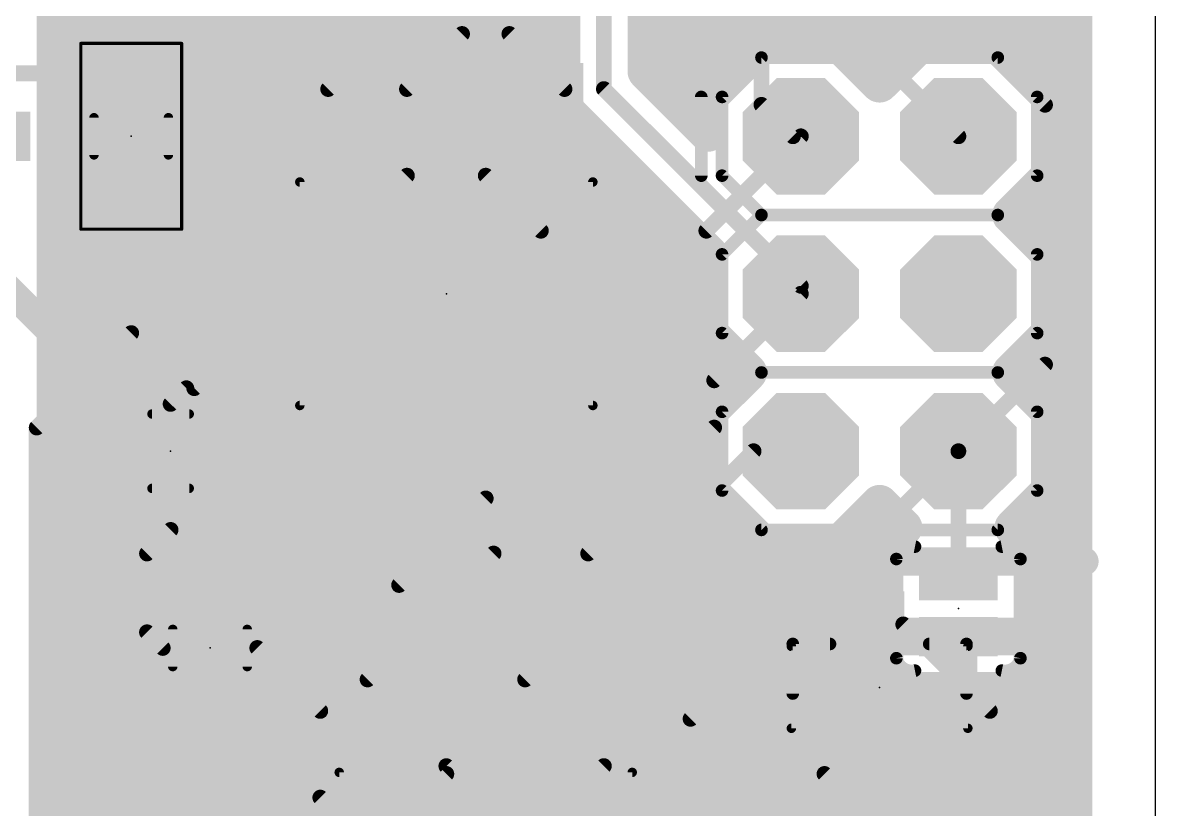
# Model space of a CAD drawing. Extents: x -0.2 to 38.1, y -0.7 to 65.1.
# Drawn here: x 18.57 to 36.83, y 38.04 to 50.73 of the extents above; entities that cross this region are included whole.
import ezdxf

# ---------------------------------------------------------------- set-up
doc = ezdxf.new("R2010")
doc.units = 0
for name, color, linetype in [('1', 22, 'CONTINUOUS'), ('16', 175, 'CONTINUOUS'), ('17', 82, 'CONTINUOUS'), ('18', 82, 'CONTINUOUS'), ('20', 7, 'CONTINUOUS'), ('21', 253, 'CONTINUOUS'), ('22', 253, 'CONTINUOUS'), ('23', 7, 'CONTINUOUS'), ('24', 7, 'CONTINUOUS'), ('39', 22, 'CONTINUOUS'), ('51', 253, 'CONTINUOUS')]:
    doc.layers.add(name, color=color, linetype=linetype)

# ---------------------------------------------------------------- blocks, each defined once
blk = doc.blocks.new('RECT')
blk.add_solid([(-0.5, -0.5), (0.5, -0.5), (-0.5, 0.5), (0.5, 0.5)])
blk = doc.blocks.new('OCTAGONP')
at = {"const_width": 0.5}
blk.add_lwpolyline([(-0.25, -0.1036), (-0.25, 0.1036), (-0.1036, 0.25), (0.1036, 0.25), (0.25, 0.1036), (0.25, -0.1036), (0.1036, -0.25), (-0.1036, -0.25), (-0.25, -0.1036), (-0.25, 0.1036)], dxfattribs=at)
blk = doc.blocks.new('ROUNDV')
at = {"const_width": 0.5}
blk.add_lwpolyline([(0, -0.25, 1), (0, 0.25, 1), (0, -0.25)], format="xyb", dxfattribs=at)

msp = doc.modelspace()

# ---------------------------------------------------------------- linework, layer by layer
at = {"layer": '1'}
for points, const_width in [([(30.48, 49.403), (30.48, 52.197)], 0.254), ([(35.052, 49.403), (32.893, 51.562)], 0.254), ([(23.495, 49.657), (25.273, 51.435)], 0.254), ([(33.655, 48.895), (31.496, 51.054)], 0.254), ([(25.654, 50.546), (24.765, 49.657)], 0.254), ([(26.416, 50.546), (25.654, 50.546)], 0.254), ([(27.305, 49.657), (26.416, 50.546)], 0.254), ([(20.32, 49.911), (16.256, 49.911)], 0.254), ([(20.32, 49.911), (20.32, 49.795)], 0.254), ([(23.495, 48.9712), (23.495, 49.657)], 0.254), ([(24.765, 49.657), (24.765, 48.9712)], 0.254), ([(27.305, 48.9712), (27.305, 49.657)], 0.254), ([(30.988, 48.895), (30.48, 49.403)], 0.254), ([(35.052, 45.212), (35.052, 49.403)], 0.254), ([(24.765, 48.26), (24.765, 48.9712)], 0.254), ([(26.035, 48.26), (26.035, 48.9712)], 0.254), ([(31.115, 48.895), (29.591, 47.371)], 0.254), ([(30.988, 48.895), (31.115, 48.895)], 0.254), ([(21.336, 44.831), (24.765, 48.26)], 0.254), ([(26.924, 47.371), (26.035, 48.26)], 0.254), ([(20.32, 45.72), (20.32, 47.995)], 0.254), ([(29.591, 47.371), (26.924, 47.371)], 0.254), ([(31.115, 46.355), (29.718, 44.958)], 0.254), ([(18.796, 44.196), (20.32, 45.72)], 0.254), ([(25.4, 45.72), (24.765, 44.577)], 0.4572), ([(26.543, 45.72), (25.4, 45.72)], 0.4572), ([(27.305, 44.577), (26.543, 45.72)], 0.4572), ([(33.655, 43.815), (35.052, 45.212)], 0.254), ([(20.955, 44.577), (21.209, 44.831)], 0.254), ([(21.209, 44.831), (21.336, 44.831)], 0.254), ([(29.718, 44.958), (29.718, 44.196)], 0.254), ([(24.765, 44.577), (24.765, 43.7388)], 0.4572), ([(27.305, 43.7388), (27.305, 44.577)], 0.4572), ([(20.955, 42.545), (20.955, 44.577)], 0.254), ([(18.796, 37.084), (18.796, 44.196)], 0.254), ([(29.718, 44.196), (27.686, 42.164)], 0.254), ([(19.939, 34.925), (19.939, 43.815)], 0.254), ([(19.939, 43.815), (20.055, 43.815)], 0.254), ([(23.495, 43.815), (21.855, 43.815)], 0.254), ([(23.495, 43.815), (23.495, 43.7388)], 0.254), ([(26.035, 43.7388), (26.035, 43.053)], 0.254), ([(30.353, 43.815), (26.67, 40.132)], 0.254), ([(33.655, 43.815), (29.337, 39.497)], 0.254), ([(31.115, 43.815), (30.353, 43.815)], 0.254), ([(26.035, 43.053), (24.638, 41.656)], 0.254), ([(20.574, 42.164), (20.955, 42.545)], 0.254), ([(20.574, 40.894), (20.574, 42.164)], 0.254), ([(26.162, 42.164), (24.13, 40.132)], 0.254), ([(27.686, 42.164), (26.162, 42.164)], 0.254), ([(24.638, 41.656), (21.59, 41.656)], 0.254), ([(21.59, 41.656), (21.59, 41.54)], 0.254), ([(32.385, 41.021), (32.385, 41.105)], 0.254), ([(32.766, 41.021), (32.385, 41.021)], 0.254), ([(34.163, 39.624), (32.766, 41.021)], 0.254), ([(20.828, 40.64), (20.574, 40.894)], 0.254), ([(22.352, 40.64), (20.828, 40.64)], 0.254), ([(23.368, 39.624), (22.352, 40.64)], 0.254), ([(24.13, 40.132), (24.13, 39.4462)], 0.254), ([(26.67, 40.132), (26.67, 39.4462)], 0.254), ([(29.464, 38.608), (30.861, 40.005)], 0.4572), ([(30.861, 40.005), (32.004, 40.005)], 0.4572), ([(32.004, 40.005), (32.893, 39.116)], 0.4572), ([(21.59, 35.814), (21.59, 39.74)], 0.254), ([(23.368, 38.227), (23.368, 39.624)], 0.254), ([(34.163, 36.068), (34.163, 39.624)], 0.254), ([(25.4, 38.735), (25.4, 39.4462)], 0.254), ([(25.4, 38.608), (25.4, 39.4462)], 0.254), ([(29.337, 39.497), (27.94, 39.497)], 0.254), ([(27.94, 39.497), (27.94, 39.4462)], 0.254), ([(27.94, 39.4462), (27.94, 38.735)], 0.254), ([(32.893, 39.116), (33.274, 39.116)], 0.4572), ([(33.274, 39.116), (33.335, 39.005)], 0.4572), ([(31.496, 38.989), (31.435, 39.005)], 0.254), ([(31.496, 38.608), (31.496, 38.989)], 0.254), ([(25.4, 38.608), (24.638, 37.846)], 0.254), ([(26.289, 37.846), (25.4, 38.735)], 0.254), ([(27.94, 38.735), (27.051, 37.846)], 0.254), ([(27.94, 37.084), (29.464, 38.608)], 0.4572), ([(33.274, 36.83), (31.496, 38.608)], 0.254), ([(23.749, 37.846), (23.368, 38.227)], 0.254)]:
    msp.add_lwpolyline(points, dxfattribs=dict(at, const_width=const_width))
for points, const_width in [([(25.654, 50.6095, 1), (25.654, 50.4825)], 0.127), ([(25.6989, 50.5011, 1), (25.6091, 50.5909)], 0.127), ([(26.4609, 50.5909, 1), (26.3711, 50.5011)], 0.127), ([(26.416, 50.4825, 1), (26.416, 50.6095)], 0.127), ([(20.3835, 49.911, 1), (20.2565, 49.911)], 0.127), ([(20.32, 49.8475, 1), (20.32, 49.9745)], 0.127), ([(20.2565, 49.795, 1), (20.3835, 49.795)], 0.127), ([(23.5585, 49.657, 1), (23.4315, 49.657)], 0.127), ([(23.4501, 49.7019, 1), (23.5399, 49.6121)], 0.127), ([(24.8285, 49.657, 1), (24.7015, 49.657)], 0.127), ([(24.7201, 49.7019, 1), (24.8099, 49.6121)], 0.127), ([(27.3685, 49.657, 1), (27.2415, 49.657)], 0.127), ([(27.2601, 49.6121, 1), (27.3499, 49.7019)], 0.127), ([(30.5249, 49.4479, 1), (30.4351, 49.3581)], 0.127), ([(35.1155, 49.403, 1), (34.9885, 49.403)], 0.127), ([(35.0071, 49.3581, 1), (35.0969, 49.4479)], 0.127), ([(30.4165, 49.403, 1), (30.5435, 49.403)], 0.127), ([(23.4315, 48.9712, 1), (23.5585, 48.9712)], 0.127), ([(24.8285, 48.9712, 1), (24.7015, 48.9712)], 0.127), ([(24.7015, 48.9712, 1), (24.8285, 48.9712)], 0.127), ([(26.0985, 48.9712, 1), (25.9715, 48.9712)], 0.127), ([(27.2415, 48.9712, 1), (27.3685, 48.9712)], 0.127), ([(30.988, 48.9585, 1), (30.988, 48.8315)], 0.127), ([(30.9431, 48.8501, 1), (31.0329, 48.9399)], 0.127), ([(31.1599, 48.8501, 1), (31.0701, 48.9399)], 0.127), ([(31.115, 48.8315, 1), (31.115, 48.9585)], 0.127), ([(33.6101, 48.8501, 1), (33.6999, 48.9399)], 0.127), ([(24.7015, 48.26, 1), (24.8285, 48.26)], 0.127), ([(24.8099, 48.2151, 1), (24.7201, 48.3049)], 0.127), ([(26.0799, 48.3049, 1), (25.9901, 48.2151)], 0.127), ([(25.9715, 48.26, 1), (26.0985, 48.26)], 0.127), ([(20.3835, 47.995, 1), (20.2565, 47.995)], 0.127), ([(26.924, 47.4345, 1), (26.924, 47.3075)], 0.127), ([(26.8791, 47.3261, 1), (26.9689, 47.4159)], 0.127), ([(29.5461, 47.4159, 1), (29.6359, 47.3261)], 0.127), ([(29.591, 47.3075, 1), (29.591, 47.4345)], 0.127), ([(31.1599, 46.3101, 1), (31.0701, 46.3999)], 0.127), ([(20.3649, 45.6751, 1), (20.2751, 45.7649)], 0.127), ([(25.4, 45.8343, 1), (25.4, 45.6057)], 0.2286), ([(25.4999, 45.6645, 1), (25.3001, 45.7755)], 0.2286), ([(26.6381, 45.7834, 1), (26.4479, 45.6566)], 0.2286), ([(26.543, 45.6057, 1), (26.543, 45.8343)], 0.2286), ([(20.2565, 45.72, 1), (20.3835, 45.72)], 0.127), ([(35.0969, 45.1671, 1), (35.0071, 45.2569)], 0.127), ([(34.9885, 45.212, 1), (35.1155, 45.212)], 0.127), ([(21.209, 44.8945, 1), (21.209, 44.7675)], 0.127), ([(21.2539, 44.7861, 1), (21.1641, 44.8759)], 0.127), ([(21.2911, 44.8759, 1), (21.3809, 44.7861)], 0.127), ([(21.336, 44.7675, 1), (21.336, 44.8945)], 0.127), ([(29.7815, 44.958, 1), (29.6545, 44.958)], 0.127), ([(29.6731, 45.0029, 1), (29.7629, 44.9131)], 0.127), ([(24.8793, 44.577, 1), (24.6507, 44.577)], 0.2286), ([(24.6651, 44.6325, 1), (24.8649, 44.5215)], 0.2286), ([(27.4193, 44.577, 1), (27.1907, 44.577)], 0.2286), ([(27.2099, 44.5136, 1), (27.4001, 44.6404)], 0.2286), ([(21.0185, 44.577, 1), (20.8915, 44.577)], 0.127), ([(20.9101, 44.6219, 1), (20.9999, 44.5321)], 0.127), ([(18.8595, 44.196, 1), (18.7325, 44.196)], 0.127), ([(18.7511, 44.2409, 1), (18.8409, 44.1511)], 0.127), ([(29.6545, 44.196, 1), (29.7815, 44.196)], 0.127), ([(29.7629, 44.1511, 1), (29.6731, 44.2409)], 0.127), ([(20.0025, 43.815, 1), (19.8755, 43.815)], 0.127), ([(19.939, 43.8785, 1), (19.939, 43.7515)], 0.127), ([(20.055, 43.7515, 1), (20.055, 43.8785)], 0.127), ([(21.855, 43.8785, 1), (21.855, 43.7515)], 0.127), ([(23.5585, 43.815, 1), (23.4315, 43.815)], 0.127), ([(23.495, 43.7515, 1), (23.495, 43.8785)], 0.127), ([(24.6507, 43.7388, 1), (24.8793, 43.7388)], 0.2286), ([(26.0985, 43.7388, 1), (25.9715, 43.7388)], 0.127), ([(27.1907, 43.7388, 1), (27.4193, 43.7388)], 0.2286), ([(30.353, 43.8785, 1), (30.353, 43.7515)], 0.127), ([(30.3979, 43.7701, 1), (30.3081, 43.8599)], 0.127), ([(31.115, 43.7515, 1), (31.115, 43.8785)], 0.127), ([(33.6101, 43.8599, 1), (33.6999, 43.7701)], 0.127), ([(33.6999, 43.7701, 1), (33.6101, 43.8599)], 0.127), ([(23.4315, 43.7388, 1), (23.5585, 43.7388)], 0.127), ([(25.9715, 43.053, 1), (26.0985, 43.053)], 0.127), ([(26.0799, 43.0081, 1), (25.9901, 43.0979)], 0.127), ([(20.8915, 42.545, 1), (21.0185, 42.545)], 0.127), ([(20.9999, 42.5001, 1), (20.9101, 42.5899)], 0.127), ([(20.6375, 42.164, 1), (20.5105, 42.164)], 0.127), ([(20.5291, 42.2089, 1), (20.6189, 42.1191)], 0.127), ([(26.162, 42.2275, 1), (26.162, 42.1005)], 0.127), ([(26.2069, 42.1191, 1), (26.1171, 42.2089)], 0.127), ([(27.6411, 42.2089, 1), (27.7309, 42.1191)], 0.127), ([(27.686, 42.1005, 1), (27.686, 42.2275)], 0.127), ([(21.59, 41.7195, 1), (21.59, 41.5925)], 0.127), ([(21.6535, 41.656, 1), (21.5265, 41.656)], 0.127), ([(24.5931, 41.7009, 1), (24.6829, 41.6111)], 0.127), ([(24.638, 41.5925, 1), (24.638, 41.7195)], 0.127), ([(21.5265, 41.54, 1), (21.6535, 41.54)], 0.127), ([(32.4485, 41.105, 1), (32.3215, 41.105)], 0.127), ([(32.385, 41.0845, 1), (32.385, 40.9575)], 0.127), ([(32.8109, 41.0659, 1), (32.7211, 40.9761)], 0.127), ([(32.766, 40.9575, 1), (32.766, 41.0845)], 0.127), ([(20.6189, 40.9389, 1), (20.5291, 40.8491)], 0.127), ([(20.5105, 40.894, 1), (20.6375, 40.894)], 0.127), ([(32.3215, 41.021, 1), (32.4485, 41.021)], 0.127), ([(20.828, 40.7035, 1), (20.828, 40.5765)], 0.127), ([(20.7831, 40.5951, 1), (20.8729, 40.6849)], 0.127), ([(22.3969, 40.6849, 1), (22.3071, 40.5951)], 0.127), ([(22.352, 40.5765, 1), (22.352, 40.7035)], 0.127), ([(24.1935, 40.132, 1), (24.0665, 40.132)], 0.127), ([(24.0851, 40.1769, 1), (24.1749, 40.0871)], 0.127), ([(26.7335, 40.132, 1), (26.6065, 40.132)], 0.127), ([(26.6251, 40.1769, 1), (26.7149, 40.0871)], 0.127), ([(30.861, 40.1193, 1), (30.861, 39.8907)], 0.2286), ([(30.9418, 39.9242, 1), (30.7802, 40.0858)], 0.2286), ([(32.0848, 40.0858, 1), (31.9232, 39.9242)], 0.2286), ([(32.004, 39.8907, 1), (32.004, 40.1193)], 0.2286), ([(21.6535, 39.74, 1), (21.5265, 39.74)], 0.127), ([(23.4315, 39.624, 1), (23.3045, 39.624)], 0.127), ([(23.3231, 39.5791, 1), (23.4129, 39.6689)], 0.127), ([(34.2265, 39.624, 1), (34.0995, 39.624)], 0.127), ([(34.1181, 39.5791, 1), (34.2079, 39.6689)], 0.127), ([(24.0665, 39.4462, 1), (24.1935, 39.4462)], 0.127), ([(25.4635, 39.4462, 1), (25.3365, 39.4462)], 0.127), ([(25.4635, 39.4462, 1), (25.3365, 39.4462)], 0.127), ([(26.6065, 39.4462, 1), (26.7335, 39.4462)], 0.127), ([(27.94, 39.5605, 1), (27.94, 39.4335)], 0.127), ([(28.0035, 39.497, 1), (27.8765, 39.497)], 0.127), ([(28.0035, 39.4462, 1), (27.8765, 39.4462)], 0.127), ([(27.8765, 39.4462, 1), (28.0035, 39.4462)], 0.127), ([(29.2921, 39.5419, 1), (29.3819, 39.4521)], 0.127), ([(29.337, 39.4335, 1), (29.337, 39.5605)], 0.127), ([(32.893, 39.2303, 1), (32.893, 39.0017)], 0.2286), ([(32.8122, 39.0352, 1), (32.9738, 39.1968)], 0.2286), ([(33.3742, 39.171, 1), (33.1738, 39.061)], 0.2286), ([(33.274, 39.0017, 1), (33.274, 39.2303)], 0.2286), ([(31.4511, 39.0664, 1), (31.4189, 38.9436)], 0.127), ([(31.5595, 38.989, 1), (31.4325, 38.989)], 0.127), ([(31.4799, 38.9276, 1), (31.5121, 39.0504)], 0.127), ([(33.2348, 38.95, 1), (33.4352, 39.06)], 0.2286), ([(25.4449, 38.7799, 1), (25.3551, 38.6901)], 0.127), ([(25.3365, 38.735, 1), (25.4635, 38.735)], 0.127), ([(25.4449, 38.5631, 1), (25.3551, 38.6529)], 0.127), ([(27.8765, 38.735, 1), (28.0035, 38.735)], 0.127), ([(27.9849, 38.6901, 1), (27.8951, 38.7799)], 0.127), ([(29.3832, 38.6888, 1), (29.5448, 38.5272)], 0.2286), ([(29.5448, 38.5272, 1), (29.3832, 38.6888)], 0.2286), ([(31.5409, 38.6529, 1), (31.4511, 38.5631)], 0.127), ([(25.3365, 38.608, 1), (25.4635, 38.608)], 0.127), ([(31.4325, 38.608, 1), (31.5595, 38.608)], 0.127), ([(23.4129, 38.2719, 1), (23.3231, 38.1821)], 0.127), ([(23.3045, 38.227, 1), (23.4315, 38.227)], 0.127)]:
    msp.add_lwpolyline(points, format="xyb", dxfattribs=dict(at, const_width=const_width))
at = {"layer": '16'}
for points, const_width in [([(27.94, 49.657), (27.94, 52.832)], 0.254), ([(27.2542, 52.5479), (27.2542, 49.5206)], 0.6096), ([(28.6258, 49.9411), (28.6258, 52.5962)], 0.6096), ([(35.5092, 51.9785), (35.5092, 10.7188)], 0.6096), ([(19.1008, 36.2559), (19.1008, 51.1716)], 0.6096), ([(19.1008, 50.5968), (27.2542, 50.5968)], 0.6096), ([(28.6258, 50.5968), (35.5092, 50.5968)], 0.6096), ([(30.4943, 50.3936), (29.6164, 49.5157)], 0.6096), ([(31.7357, 50.3936), (30.4943, 50.3936)], 0.6096), ([(32.385, 49.7443), (31.7357, 50.3936)], 0.6096), ([(33.0343, 50.3936), (32.385, 49.7443)], 0.6096), ([(34.2757, 50.3936), (33.0343, 50.3936)], 0.6096), ([(35.1536, 49.5157), (34.2757, 50.3936)], 0.6096), ([(19.1008, 49.9872), (27.2542, 49.9872)], 0.6096), ([(28.6258, 49.9872), (30.0879, 49.9872)], 0.6096), ([(29.6164, 48.9505), (28.6258, 49.9411)], 0.6096), ([(32.1421, 49.9872), (32.6279, 49.9872)], 0.6096), ([(34.6821, 49.9872), (35.5092, 49.9872)], 0.6096), ([(19.1008, 49.3776), (27.3134, 49.3776)], 0.6096), ([(27.2542, 49.5206), (27.3586, 49.2685)], 0.6096), ([(31.115, 46.482), (27.94, 49.657)], 0.254), ([(29.1893, 49.3776), (29.6164, 49.3776)], 0.6096), ([(29.6164, 49.5157), (29.6164, 48.9505)], 0.6096), ([(35.1536, 48.2743), (35.1536, 49.5157)], 0.6096), ([(35.1536, 49.3776), (35.5092, 49.3776)], 0.6096), ([(27.3586, 49.2685), (29.6339, 46.9932)], 0.6096), ([(19.1008, 48.768), (27.8591, 48.768)], 0.6096), ([(35.1536, 48.768), (35.5092, 48.768)], 0.6096), ([(34.5043, 47.625), (35.1536, 48.2743)], 0.6096), ([(19.1008, 48.1584), (28.4687, 48.1584)], 0.6096), ([(35.0377, 48.1584), (35.5092, 48.1584)], 0.6096), ([(19.1008, 47.5488), (29.0783, 47.5488)], 0.6096), ([(35.1536, 46.9757), (34.5043, 47.625)], 0.6096), ([(34.5805, 47.5488), (35.5092, 47.5488)], 0.6096), ([(29.6339, 46.9932), (29.6164, 46.9757)], 0.6096), ([(19.1008, 46.9392), (29.6164, 46.9392)], 0.6096), ([(29.6164, 46.9757), (29.6164, 45.7343)], 0.6096), ([(35.1536, 45.7343), (35.1536, 46.9757)], 0.6096), ([(35.1536, 46.9392), (35.5092, 46.9392)], 0.6096), ([(19.1008, 46.3296), (29.6164, 46.3296)], 0.6096), ([(31.115, 46.355), (31.115, 46.482)], 0.254), ([(35.1536, 46.3296), (35.5092, 46.3296)], 0.6096), ([(19.1008, 45.72), (29.6307, 45.72)], 0.6096), ([(29.6164, 45.7343), (30.2657, 45.085)], 0.6096), ([(34.5043, 45.085), (35.1536, 45.7343)], 0.6096), ([(35.1393, 45.72), (35.5092, 45.72)], 0.6096), ([(19.1008, 45.1104), (30.2403, 45.1104)], 0.6096), ([(30.2657, 45.085), (29.6164, 44.4357)], 0.6096), ([(35.1536, 44.4357), (34.5043, 45.085)], 0.6096), ([(34.5297, 45.1104), (35.5092, 45.1104)], 0.6096), ([(19.1008, 44.5008), (29.6815, 44.5008)], 0.6096), ([(29.6164, 44.4357), (29.6164, 43.1943)], 0.6096), ([(35.0885, 44.5008), (35.5092, 44.5008)], 0.6096), ([(35.1536, 43.1943), (35.1536, 44.4357)], 0.6096), ([(19.1008, 43.8912), (29.6164, 43.8912)], 0.6096), ([(35.1536, 43.8912), (35.5092, 43.8912)], 0.6096), ([(33.655, 43.815), (33.655, 41.725)], 0.254), ([(19.1008, 43.2816), (29.6164, 43.2816)], 0.6096), ([(29.6164, 43.1943), (30.4943, 42.3164)], 0.6096), ([(34.541, 42.5817), (35.1536, 43.1943)], 0.6096), ([(35.1536, 43.2816), (35.5092, 43.2816)], 0.6096), ([(31.7357, 42.3164), (32.385, 42.9657)], 0.6096), ([(32.385, 42.9657), (32.769, 42.5817)], 0.6096), ([(19.1008, 42.672), (30.1387, 42.672)], 0.6096), ([(32.0913, 42.672), (32.6787, 42.672)], 0.6096), ([(34.6313, 42.672), (35.5092, 42.672)], 0.6096), ([(32.769, 42.5817), (32.4612, 42.274)], 0.6096), ([(34.8488, 42.274), (34.541, 42.5817)], 0.6096), ([(30.4943, 42.3164), (31.7357, 42.3164)], 0.6096), ([(32.4612, 42.274), (32.4612, 40.825)], 0.6096), ([(34.8488, 40.825), (34.8488, 42.274)], 0.6096), ([(19.1008, 42.0624), (32.4612, 42.0624)], 0.6096), ([(34.8488, 42.0624), (35.5092, 42.0624)], 0.6096), ([(19.1008, 41.4528), (32.4612, 41.4528)], 0.6096), ([(34.8488, 41.4528), (35.5092, 41.4528)], 0.6096), ([(19.1008, 40.8432), (32.4612, 40.8432)], 0.6096), ([(32.4612, 40.825), (33.655, 40.825)], 0.6096), ([(33.655, 40.825), (32.4612, 40.825)], 0.6096), ([(32.4612, 40.825), (32.4612, 40.4339)], 0.6096), ([(33.655, 40.825), (33.655, 40.825)], 0.6096), ([(33.655, 39.9487), (33.655, 40.825)], 0.6096), ([(33.655, 40.825), (33.655, 40.825)], 0.6096), ([(33.655, 40.825), (33.655, 39.9487)], 0.6096), ([(34.8488, 40.825), (33.655, 40.825)], 0.6096), ([(33.655, 40.825), (33.655, 40.825)], 0.6096), ([(33.655, 40.825), (34.8488, 40.825)], 0.6096), ([(34.8488, 40.8432), (35.5092, 40.8432)], 0.6096), ([(34.8488, 40.4339), (34.8488, 40.825)], 0.6096), ([(32.4612, 40.4339), (32.4993, 40.2918)], 0.6096), ([(34.8107, 40.2918), (34.8488, 40.4339)], 0.6096), ([(19.1008, 40.2336), (32.5329, 40.2336)], 0.6096), ([(32.4993, 40.2918), (32.5728, 40.1644)], 0.6096), ([(33.655, 40.2336), (33.655, 40.2336)], 0.6096), ([(34.7371, 40.1644), (34.8107, 40.2918)], 0.6096), ([(34.7771, 40.2336), (35.5092, 40.2336)], 0.6096), ([(32.5728, 40.1644), (32.6769, 40.0603)], 0.6096), ([(32.6769, 40.0603), (32.8043, 39.9868)], 0.6096), ([(34.5057, 39.9868), (34.6331, 40.0603)], 0.6096), ([(34.6331, 40.0603), (34.7371, 40.1644)], 0.6096), ([(32.8043, 39.9868), (32.9464, 39.9487)], 0.6096), ([(32.9464, 39.9487), (33.655, 39.9487)], 0.6096), ([(33.655, 39.9487), (34.3636, 39.9487)], 0.6096), ([(34.3636, 39.9487), (34.5057, 39.9868)], 0.6096), ([(19.1008, 39.624), (35.5092, 39.624)], 0.6096), ([(19.1008, 39.0144), (35.5092, 39.0144)], 0.6096), ([(19.1008, 38.4048), (35.5092, 38.4048)], 0.6096), ([(19.1008, 37.7952), (35.5092, 37.7952)], 0.6096)]:
    msp.add_lwpolyline(points, dxfattribs=dict(at, const_width=const_width))
for points, const_width in [([(19.1008, 50.7492, 1), (19.1008, 50.4444)], 0.3048), ([(27.2542, 50.4444, 1), (27.2542, 50.7492)], 0.3048), ([(28.6258, 50.7492, 1), (28.6258, 50.4444)], 0.3048), ([(35.5092, 50.4444, 1), (35.5092, 50.7492)], 0.3048), ([(30.4943, 50.546, 1), (30.4943, 50.2412)], 0.3048), ([(30.602, 50.2858, 1), (30.3865, 50.5014)], 0.3048), ([(31.8435, 50.5014, 1), (31.628, 50.2858)], 0.3048), ([(31.7357, 50.2412, 1), (31.7357, 50.546)], 0.3048), ([(33.0343, 50.546, 1), (33.0343, 50.2412)], 0.3048), ([(33.142, 50.2858, 1), (32.9265, 50.5014)], 0.3048), ([(34.3835, 50.5014, 1), (34.168, 50.2858)], 0.3048), ([(34.2757, 50.2412, 1), (34.2757, 50.546)], 0.3048), ([(19.1008, 50.1396, 1), (19.1008, 49.8348)], 0.3048), ([(27.2542, 49.8348, 1), (27.2542, 50.1396)], 0.3048), ([(28.6258, 50.1396, 1), (28.6258, 49.8348)], 0.3048), ([(28.7336, 50.0488, 1), (28.518, 49.8333)], 0.3048), ([(30.0879, 49.8348, 1), (30.0879, 50.1396)], 0.3048), ([(32.1421, 50.1396, 1), (32.1421, 49.8348)], 0.3048), ([(32.6279, 49.8348, 1), (32.6279, 50.1396)], 0.3048), ([(34.6821, 50.1396, 1), (34.6821, 49.8348)], 0.3048), ([(35.5092, 49.8348, 1), (35.5092, 50.1396)], 0.3048), ([(28.4734, 49.9411, 1), (28.7782, 49.9411)], 0.3048), ([(32.2772, 49.8521, 1), (32.4928, 49.6366)], 0.3048), ([(32.2772, 49.6366, 1), (32.4928, 49.8521)], 0.3048), ([(19.1008, 49.53, 1), (19.1008, 49.2252)], 0.3048), ([(27.395, 49.5789, 1), (27.1134, 49.4623)], 0.3048), ([(27.1018, 49.5206, 1), (27.4066, 49.5206)], 0.3048), ([(27.3134, 49.2252, 1), (27.3134, 49.53)], 0.3048), ([(27.9849, 49.7019, 1), (27.8951, 49.6121)], 0.127), ([(27.8765, 49.657, 1), (28.0035, 49.657)], 0.127), ([(29.1893, 49.53, 1), (29.1893, 49.2252)], 0.3048), ([(29.7688, 49.5157, 1), (29.464, 49.5157)], 0.3048), ([(29.5086, 49.6235, 1), (29.7242, 49.408)], 0.3048), ([(29.6164, 49.2252, 1), (29.6164, 49.53)], 0.3048), ([(35.306, 49.5157, 1), (35.0012, 49.5157)], 0.3048), ([(35.1536, 49.53, 1), (35.1536, 49.2252)], 0.3048), ([(35.0458, 49.408, 1), (35.2614, 49.6235)], 0.3048), ([(35.5092, 49.2252, 1), (35.5092, 49.53)], 0.3048), ([(27.4664, 49.3763, 1), (27.2508, 49.1608)], 0.3048), ([(27.2178, 49.2102, 1), (27.4994, 49.3268)], 0.3048), ([(29.5086, 48.8427, 1), (29.7242, 49.0582)], 0.3048), ([(19.1008, 48.9204, 1), (19.1008, 48.6156)], 0.3048), ([(27.8591, 48.6156, 1), (27.8591, 48.9204)], 0.3048), ([(29.464, 48.9505, 1), (29.7688, 48.9505)], 0.3048), ([(35.1536, 48.9204, 1), (35.1536, 48.6156)], 0.3048), ([(35.5092, 48.6156, 1), (35.5092, 48.9204)], 0.3048), ([(35.2614, 48.1665, 1), (35.0458, 48.382)], 0.3048), ([(19.1008, 48.3108, 1), (19.1008, 48.006)], 0.3048), ([(28.4687, 48.006, 1), (28.4687, 48.3108)], 0.3048), ([(35.0377, 48.3108, 1), (35.0377, 48.006)], 0.3048), ([(35.0012, 48.2743, 1), (35.306, 48.2743)], 0.3048), ([(35.5092, 48.006, 1), (35.5092, 48.3108)], 0.3048), ([(19.1008, 47.7012, 1), (19.1008, 47.3964)], 0.3048), ([(29.0783, 47.3964, 1), (29.0783, 47.7012)], 0.3048), ([(34.6121, 47.7328, 1), (34.3966, 47.5172)], 0.3048), ([(34.3966, 47.7328, 1), (34.6121, 47.5172)], 0.3048), ([(34.5805, 47.7012, 1), (34.5805, 47.3964)], 0.3048), ([(35.5092, 47.3964, 1), (35.5092, 47.7012)], 0.3048), ([(29.7417, 46.8855, 1), (29.5261, 47.101)], 0.3048), ([(19.1008, 47.0916, 1), (19.1008, 46.7868)], 0.3048), ([(29.7688, 46.9757, 1), (29.464, 46.9757)], 0.3048), ([(29.5086, 47.0835, 1), (29.7242, 46.868)], 0.3048), ([(29.5261, 46.8855, 1), (29.7417, 47.101)], 0.3048), ([(29.6164, 46.7868, 1), (29.6164, 47.0916)], 0.3048), ([(35.306, 46.9757, 1), (35.0012, 46.9757)], 0.3048), ([(35.1536, 47.0916, 1), (35.1536, 46.7868)], 0.3048), ([(35.0458, 46.868, 1), (35.2614, 47.0835)], 0.3048), ([(35.5092, 46.7868, 1), (35.5092, 47.0916)], 0.3048), ([(19.1008, 46.482, 1), (19.1008, 46.1772)], 0.3048), ([(29.6164, 46.1772, 1), (29.6164, 46.482)], 0.3048), ([(31.1785, 46.482, 1), (31.0515, 46.482)], 0.127), ([(31.0701, 46.4371, 1), (31.1599, 46.5269)], 0.127), ([(35.1536, 46.482, 1), (35.1536, 46.1772)], 0.3048), ([(35.5092, 46.1772, 1), (35.5092, 46.482)], 0.3048), ([(31.0515, 46.355, 1), (31.1785, 46.355)], 0.127), ([(19.1008, 45.8724, 1), (19.1008, 45.5676)], 0.3048), ([(29.7242, 45.842, 1), (29.5086, 45.6265)], 0.3048), ([(29.6307, 45.5676, 1), (29.6307, 45.8724)], 0.3048), ([(35.1393, 45.8724, 1), (35.1393, 45.5676)], 0.3048), ([(35.2614, 45.6265, 1), (35.0458, 45.842)], 0.3048), ([(35.5092, 45.5676, 1), (35.5092, 45.8724)], 0.3048), ([(29.464, 45.7343, 1), (29.7688, 45.7343)], 0.3048), ([(35.0012, 45.7343, 1), (35.306, 45.7343)], 0.3048), ([(19.1008, 45.2628, 1), (19.1008, 44.958)], 0.3048), ([(30.3734, 44.9772, 1), (30.1579, 45.1928)], 0.3048), ([(30.1579, 44.9772, 1), (30.3734, 45.1928)], 0.3048), ([(30.2403, 44.958, 1), (30.2403, 45.2628)], 0.3048), ([(34.6121, 45.1928, 1), (34.3966, 44.9772)], 0.3048), ([(34.3966, 45.1928, 1), (34.6121, 44.9772)], 0.3048), ([(34.5297, 45.2628, 1), (34.5297, 44.958)], 0.3048), ([(35.5092, 44.958, 1), (35.5092, 45.2628)], 0.3048), ([(19.1008, 44.6532, 1), (19.1008, 44.3484)], 0.3048), ([(29.7688, 44.4357, 1), (29.464, 44.4357)], 0.3048), ([(29.6815, 44.3484, 1), (29.6815, 44.6532)], 0.3048), ([(35.0885, 44.6532, 1), (35.0885, 44.3484)], 0.3048), ([(35.306, 44.4357, 1), (35.0012, 44.4357)], 0.3048), ([(35.5092, 44.3484, 1), (35.5092, 44.6532)], 0.3048), ([(29.5086, 44.5435, 1), (29.7242, 44.328)], 0.3048), ([(35.0458, 44.328, 1), (35.2614, 44.5435)], 0.3048), ([(19.1008, 44.0436, 1), (19.1008, 43.7388)], 0.3048), ([(29.6164, 43.7388, 1), (29.6164, 44.0436)], 0.3048), ([(35.1536, 44.0436, 1), (35.1536, 43.7388)], 0.3048), ([(35.5092, 43.7388, 1), (35.5092, 44.0436)], 0.3048), ([(33.7185, 43.815, 1), (33.5915, 43.815)], 0.127), ([(19.1008, 43.434, 1), (19.1008, 43.1292)], 0.3048), ([(29.7242, 43.302, 1), (29.5086, 43.0865)], 0.3048), ([(29.6164, 43.1292, 1), (29.6164, 43.434)], 0.3048), ([(35.1536, 43.434, 1), (35.1536, 43.1292)], 0.3048), ([(35.2614, 43.0865, 1), (35.0458, 43.302)], 0.3048), ([(35.5092, 43.1292, 1), (35.5092, 43.434)], 0.3048), ([(29.464, 43.1943, 1), (29.7688, 43.1943)], 0.3048), ([(35.0012, 43.1943, 1), (35.306, 43.1943)], 0.3048), ([(32.4928, 43.0734, 1), (32.2772, 42.8579)], 0.3048), ([(32.4928, 42.8579, 1), (32.2772, 43.0734)], 0.3048), ([(19.1008, 42.8244, 1), (19.1008, 42.5196)], 0.3048), ([(30.1387, 42.5196, 1), (30.1387, 42.8244)], 0.3048), ([(32.0913, 42.8244, 1), (32.0913, 42.5196)], 0.3048), ([(32.6787, 42.5196, 1), (32.6787, 42.8244)], 0.3048), ([(34.6313, 42.8244, 1), (34.6313, 42.5196)], 0.3048), ([(35.5092, 42.5196, 1), (35.5092, 42.8244)], 0.3048), ([(32.8767, 42.4739, 1), (32.6612, 42.6895)], 0.3048), ([(32.6612, 42.4739, 1), (32.8767, 42.6895)], 0.3048), ([(34.6488, 42.6895, 1), (34.4333, 42.4739)], 0.3048), ([(34.4333, 42.6895, 1), (34.6488, 42.4739)], 0.3048), ([(30.4943, 42.4688, 1), (30.4943, 42.164)], 0.3048), ([(30.3865, 42.2086, 1), (30.602, 42.4242)], 0.3048), ([(31.628, 42.4242, 1), (31.8435, 42.2086)], 0.3048), ([(31.7357, 42.164, 1), (31.7357, 42.4688)], 0.3048), ([(32.6136, 42.274, 1), (32.3088, 42.274)], 0.3048), ([(35.0012, 42.274, 1), (34.6964, 42.274)], 0.3048), ([(19.1008, 42.2148, 1), (19.1008, 41.91)], 0.3048), ([(32.3534, 42.3817, 1), (32.569, 42.1662)], 0.3048), ([(32.4612, 41.91, 1), (32.4612, 42.2148)], 0.3048), ([(34.8488, 42.2148, 1), (34.8488, 41.91)], 0.3048), ([(34.741, 42.1662, 1), (34.9566, 42.3817)], 0.3048), ([(35.5092, 41.91, 1), (35.5092, 42.2148)], 0.3048), ([(19.1008, 41.6052, 1), (19.1008, 41.3004)], 0.3048), ([(32.4612, 41.3004, 1), (32.4612, 41.6052)], 0.3048), ([(33.5915, 41.725, 1), (33.7185, 41.725)], 0.127), ([(34.8488, 41.6052, 1), (34.8488, 41.3004)], 0.3048), ([(35.5092, 41.3004, 1), (35.5092, 41.6052)], 0.3048), ([(19.1008, 40.9956, 1), (19.1008, 40.6908)], 0.3048), ([(32.4612, 40.9774, 1), (32.4612, 40.6726)], 0.3048), ([(32.4612, 40.9774, 1), (32.4612, 40.6726)], 0.3048), ([(32.6136, 40.825, 1), (32.3088, 40.825)], 0.3048), ([(32.4612, 40.6908, 1), (32.4612, 40.9956)], 0.3048), ([(33.8074, 40.825, 1), (33.5026, 40.825)], 0.3048), ([(33.8074, 40.825, 1), (33.5026, 40.825)], 0.3048), ([(33.655, 40.9774, 1), (33.655, 40.6726)], 0.3048), ([(33.8074, 40.825, 1), (33.5026, 40.825)], 0.3048), ([(33.655, 40.9774, 1), (33.655, 40.6726)], 0.3048), ([(33.8074, 40.825, 1), (33.5026, 40.825)], 0.3048), ([(33.655, 40.9774, 1), (33.655, 40.6726)], 0.3048), ([(33.655, 40.6726, 1), (33.655, 40.9774)], 0.3048), ([(33.655, 40.6726, 1), (33.655, 40.9774)], 0.3048), ([(33.655, 40.6726, 1), (33.655, 40.9774)], 0.3048), ([(34.8488, 40.9956, 1), (34.8488, 40.6908)], 0.3048), ([(35.0012, 40.825, 1), (34.6964, 40.825)], 0.3048), ([(34.8488, 40.6726, 1), (34.8488, 40.9774)], 0.3048), ([(34.8488, 40.6726, 1), (34.8488, 40.9774)], 0.3048), ([(35.5092, 40.6908, 1), (35.5092, 40.9956)], 0.3048), ([(32.3088, 40.825, 1), (32.6136, 40.825)], 0.3048), ([(33.5026, 40.825, 1), (33.8074, 40.825)], 0.3048), ([(33.5026, 40.825, 1), (33.8074, 40.825)], 0.3048), ([(34.6964, 40.825, 1), (35.0012, 40.825)], 0.3048), ([(32.6084, 40.4734, 1), (32.314, 40.3945)], 0.3048), ([(34.996, 40.3945, 1), (34.7016, 40.4734)], 0.3048), ([(19.1008, 40.386, 1), (19.1008, 40.0812)], 0.3048), ([(32.3088, 40.4339, 1), (32.6136, 40.4339)], 0.3048), ([(32.6313, 40.368, 1), (32.3673, 40.2156)], 0.3048), ([(32.5329, 40.0812, 1), (32.5329, 40.386)], 0.3048), ([(33.655, 40.386, 1), (33.655, 40.0812)], 0.3048), ([(33.655, 40.0812, 1), (33.655, 40.386)], 0.3048), ([(34.7771, 40.386, 1), (34.7771, 40.0812)], 0.3048), ([(34.9427, 40.2156, 1), (34.6787, 40.368)], 0.3048), ([(34.6964, 40.4339, 1), (35.0012, 40.4339)], 0.3048), ([(35.5092, 40.0812, 1), (35.5092, 40.386)], 0.3048), ([(32.3521, 40.2524, 1), (32.6465, 40.3313)], 0.3048), ([(32.6806, 40.2722, 1), (32.4651, 40.0566)], 0.3048), ([(32.4409, 40.0882, 1), (32.7048, 40.2406)], 0.3048), ([(32.7531, 40.1923, 1), (32.6007, 39.9284)], 0.3048), ([(34.7093, 39.9284, 1), (34.5569, 40.1923)], 0.3048), ([(34.6052, 40.2406, 1), (34.8691, 40.0882)], 0.3048), ([(34.8449, 40.0566, 1), (34.6294, 40.2722)], 0.3048), ([(34.6635, 40.3313, 1), (34.9579, 40.2524)], 0.3048), ([(32.5691, 39.9526, 1), (32.7847, 40.1681)], 0.3048), ([(32.8438, 40.134, 1), (32.7649, 39.8396)], 0.3048), ([(32.7281, 39.8548, 1), (32.8805, 40.1188)], 0.3048), ([(32.9464, 40.1011, 1), (32.9464, 39.7963)], 0.3048), ([(32.907, 39.8015, 1), (32.9859, 40.0959)], 0.3048), ([(33.655, 40.1011, 1), (33.655, 39.7963)], 0.3048), ([(33.655, 39.7963, 1), (33.655, 40.1011)], 0.3048), ([(34.3241, 40.0959, 1), (34.403, 39.8015)], 0.3048), ([(34.4295, 40.1188, 1), (34.5819, 39.8548)], 0.3048), ([(34.3636, 39.7963, 1), (34.3636, 40.1011)], 0.3048), ([(34.5451, 39.8396, 1), (34.4662, 40.134)], 0.3048), ([(34.5253, 40.1681, 1), (34.7409, 39.9526)], 0.3048), ([(33.5026, 39.9487, 1), (33.8074, 39.9487)], 0.3048), ([(33.5026, 39.9487, 1), (33.8074, 39.9487)], 0.3048), ([(19.1008, 39.7764, 1), (19.1008, 39.4716)], 0.3048), ([(35.5092, 39.4716, 1), (35.5092, 39.7764)], 0.3048), ([(19.1008, 39.1668, 1), (19.1008, 38.862)], 0.3048), ([(35.5092, 38.862, 1), (35.5092, 39.1668)], 0.3048), ([(19.1008, 38.5572, 1), (19.1008, 38.2524)], 0.3048), ([(35.5092, 38.2524, 1), (35.5092, 38.5572)], 0.3048), ([(19.1008, 37.9476, 1), (19.1008, 37.6428)], 0.3048), ([(35.5092, 37.6428, 1), (35.5092, 37.9476)], 0.3048)]:
    msp.add_lwpolyline(points, format="xyb", dxfattribs=dict(at, const_width=const_width))
at = {"layer": '20'}
msp.add_line((36.83, 0), (36.83, 64.77), dxfattribs=at)
at = {"layer": '21'}
for points, const_width in [([(21.971, 50.038), (23.241, 51.308)], 0.4572), ([(21.971, 47.244), (21.971, 50.038)], 0.4572), ([(30.48, 50.165), (29.845, 49.53)], 0.2032), ([(30.48, 50.165), (34.29, 50.165)], 0.2032), ([(34.29, 50.165), (34.925, 49.53)], 0.2032), ([(29.51, 48.26), (29.51, 49.53)], 0.2032), ([(29.845, 49.53), (29.845, 48.26)], 0.2032), ([(34.925, 49.53), (34.925, 48.26)], 0.2032), ([(19.72, 48.595), (19.72, 49.195)], 0.1524), ([(20.92, 48.595), (20.92, 49.195)], 0.1524), ([(23.038, 48.158), (23.038, 44.552)], 0.1524), ([(27.762, 44.552), (27.762, 48.158)], 0.1524), ([(29.845, 48.26), (30.48, 47.625)], 0.2032), ([(34.925, 48.26), (34.29, 47.625)], 0.2032), ([(30.48, 47.625), (29.845, 46.99)], 0.2032), ([(34.29, 47.625), (30.48, 47.625)], 0.2032), ([(34.29, 47.625), (34.925, 46.99)], 0.2032), ([(21.336, 46.609), (21.971, 47.244)], 0.4572), ([(29.845, 46.99), (29.845, 45.72)], 0.2032), ([(34.925, 46.99), (34.925, 45.72)], 0.2032), ([(19.05, 45.72), (18.161, 46.609)], 0.4572), ([(19.05, 45.72), (19.939, 46.609)], 0.4572), ([(19.939, 46.609), (21.336, 46.609)], 0.4572), ([(19.05, 37.719), (19.05, 45.72)], 0.4572), ([(29.845, 45.72), (30.48, 45.085)], 0.2032), ([(34.925, 45.72), (34.29, 45.085)], 0.2032), ([(30.48, 45.085), (29.845, 44.45)], 0.2032), ([(34.29, 45.085), (30.48, 45.085)], 0.2032), ([(34.29, 45.085), (34.925, 44.45)], 0.2032), ([(20.655, 44.415), (21.255, 44.415)], 0.1524), ([(29.845, 44.45), (29.845, 43.18)], 0.2032), ([(34.925, 44.45), (34.925, 43.18)], 0.2032), ([(20.655, 43.215), (21.255, 43.215)], 0.1524), ([(29.845, 43.18), (30.48, 42.545)], 0.2032), ([(34.925, 43.18), (34.29, 42.545)], 0.2032), ([(34.29, 42.545), (30.48, 42.545)], 0.2032), ([(30.734, 42.037), (29.972, 41.275)], 0.4572), ([(35.687, 42.037), (30.734, 42.037)], 0.4572), ([(29.972, 41.275), (29.972, 34.798)], 0.4572), ([(20.99, 40.34), (20.99, 40.94)], 0.1524), ([(22.19, 40.34), (22.19, 40.94)], 0.1524), ([(31.585, 40.705), (30.985, 40.705)], 0.2032), ([(30.985, 40.705), (30.985, 39.905)], 0.2032), ([(33.185, 40.705), (33.785, 40.705)], 0.2032), ([(33.785, 40.705), (33.785, 39.905)], 0.2032), ([(23.673, 38.633), (23.673, 35.027)], 0.1524), ([(28.397, 35.027), (28.397, 38.633)], 0.1524)]:
    msp.add_lwpolyline(points, dxfattribs=dict(at, const_width=const_width))
for points, const_width in [([(22.0853, 50.038, 1), (21.8567, 50.038)], 0.2286), ([(21.8902, 50.1188, 1), (22.0518, 49.9572)], 0.2286), ([(30.48, 50.2158, 1), (30.48, 50.1142)], 0.1016), ([(30.5159, 50.1291, 1), (30.4441, 50.2009)], 0.1016), ([(34.3259, 50.2009, 1), (34.2541, 50.1291)], 0.1016), ([(34.29, 50.1142, 1), (34.29, 50.2158)], 0.1016), ([(29.5608, 49.53, 1), (29.4592, 49.53)], 0.1016), ([(29.8958, 49.53, 1), (29.7942, 49.53)], 0.1016), ([(29.8091, 49.5659, 1), (29.8809, 49.4941)], 0.1016), ([(34.9758, 49.53, 1), (34.8742, 49.53)], 0.1016), ([(34.8891, 49.4941, 1), (34.9609, 49.5659)], 0.1016), ([(19.7581, 49.195, 1), (19.6819, 49.195)], 0.0762), ([(20.9581, 49.195, 1), (20.8819, 49.195)], 0.0762), ([(19.6819, 48.595, 1), (19.7581, 48.595)], 0.0762), ([(20.8819, 48.595, 1), (20.9581, 48.595)], 0.0762), ([(23.0761, 48.158, 1), (22.9999, 48.158)], 0.0762), ([(27.8001, 48.158, 1), (27.7239, 48.158)], 0.0762), ([(29.4592, 48.26, 1), (29.5608, 48.26)], 0.1016), ([(29.8809, 48.2959, 1), (29.8091, 48.2241)], 0.1016), ([(29.7942, 48.26, 1), (29.8958, 48.26)], 0.1016), ([(34.8742, 48.26, 1), (34.9758, 48.26)], 0.1016), ([(34.9609, 48.2241, 1), (34.8891, 48.2959)], 0.1016), ([(30.48, 47.6758, 1), (30.48, 47.5742)], 0.1016), ([(30.5159, 47.5891, 1), (30.4441, 47.6609)], 0.1016), ([(30.4441, 47.5891, 1), (30.5159, 47.6609)], 0.1016), ([(34.3259, 47.6609, 1), (34.2541, 47.5891)], 0.1016), ([(34.2541, 47.6609, 1), (34.3259, 47.5891)], 0.1016), ([(34.29, 47.5742, 1), (34.29, 47.6758)], 0.1016), ([(21.8567, 47.244, 1), (22.0853, 47.244)], 0.2286), ([(22.0518, 47.1632, 1), (21.8902, 47.3248)], 0.2286), ([(29.8958, 46.99, 1), (29.7942, 46.99)], 0.1016), ([(29.8091, 47.0259, 1), (29.8809, 46.9541)], 0.1016), ([(34.9758, 46.99, 1), (34.8742, 46.99)], 0.1016), ([(34.8891, 46.9541, 1), (34.9609, 47.0259)], 0.1016), ([(19.939, 46.7233, 1), (19.939, 46.4947)], 0.2286), ([(20.0198, 46.5282, 1), (19.8582, 46.6898)], 0.2286), ([(21.2552, 46.6898, 1), (21.4168, 46.5282)], 0.2286), ([(21.336, 46.4947, 1), (21.336, 46.7233)], 0.2286), ([(19.1643, 45.72, 1), (18.9357, 45.72)], 0.2286), ([(18.9692, 45.8008, 1), (19.1308, 45.6392)], 0.2286), ([(18.9692, 45.6392, 1), (19.1308, 45.8008)], 0.2286), ([(29.8809, 45.7559, 1), (29.8091, 45.6841)], 0.1016), ([(29.7942, 45.72, 1), (29.8958, 45.72)], 0.1016), ([(34.8742, 45.72, 1), (34.9758, 45.72)], 0.1016), ([(34.9609, 45.6841, 1), (34.8891, 45.7559)], 0.1016), ([(23.5966, 45.2208, 1), (23.5966, 45.508, 1), (23.5966, 45.2208)], 0.2032), ([(30.48, 45.1358, 1), (30.48, 45.0342)], 0.1016), ([(30.5159, 45.0491, 1), (30.4441, 45.1209)], 0.1016), ([(30.4441, 45.0491, 1), (30.5159, 45.1209)], 0.1016), ([(34.3259, 45.1209, 1), (34.2541, 45.0491)], 0.1016), ([(34.2541, 45.1209, 1), (34.3259, 45.0491)], 0.1016), ([(34.29, 45.0342, 1), (34.29, 45.1358)], 0.1016), ([(22.9999, 44.552, 1), (23.0761, 44.552)], 0.0762), ([(27.7239, 44.552, 1), (27.8001, 44.552)], 0.0762), ([(20.655, 44.4531, 1), (20.655, 44.3769)], 0.0762), ([(21.255, 44.3769, 1), (21.255, 44.4531)], 0.0762), ([(29.8958, 44.45, 1), (29.7942, 44.45)], 0.1016), ([(29.8091, 44.4859, 1), (29.8809, 44.4141)], 0.1016), ([(34.9758, 44.45, 1), (34.8742, 44.45)], 0.1016), ([(34.8891, 44.4141, 1), (34.9609, 44.4859)], 0.1016), ([(20.655, 43.2531, 1), (20.655, 43.1769)], 0.0762), ([(21.255, 43.1769, 1), (21.255, 43.2531)], 0.0762), ([(29.8809, 43.2159, 1), (29.8091, 43.1441)], 0.1016), ([(34.9609, 43.1441, 1), (34.8891, 43.2159)], 0.1016), ([(29.7942, 43.18, 1), (29.8958, 43.18)], 0.1016), ([(34.8742, 43.18, 1), (34.9758, 43.18)], 0.1016), ([(30.48, 42.5958, 1), (30.48, 42.4942)], 0.1016), ([(30.4441, 42.5091, 1), (30.5159, 42.5809)], 0.1016), ([(34.2541, 42.5809, 1), (34.3259, 42.5091)], 0.1016), ([(34.29, 42.4942, 1), (34.29, 42.5958)], 0.1016), ([(30.734, 42.1513, 1), (30.734, 41.9227)], 0.2286), ([(30.8148, 41.9562, 1), (30.6532, 42.1178)], 0.2286), ([(35.687, 41.9227, 1), (35.687, 42.1513)], 0.2286), ([(30.0863, 41.275, 1), (29.8577, 41.275)], 0.2286), ([(29.8912, 41.3558, 1), (30.0528, 41.1942)], 0.2286), ([(21.0281, 40.94, 1), (20.9519, 40.94)], 0.0762), ([(22.2281, 40.94, 1), (22.1519, 40.94)], 0.0762), ([(30.985, 40.7558, 1), (30.985, 40.6542)], 0.1016), ([(31.0358, 40.705, 1), (30.9342, 40.705)], 0.1016), ([(31.585, 40.6542, 1), (31.585, 40.7558)], 0.1016), ([(33.185, 40.7558, 1), (33.185, 40.6542)], 0.1016), ([(33.8358, 40.705, 1), (33.7342, 40.705)], 0.1016), ([(33.785, 40.6542, 1), (33.785, 40.7558)], 0.1016), ([(20.9519, 40.34, 1), (21.0281, 40.34)], 0.0762), ([(22.1519, 40.34, 1), (22.2281, 40.34)], 0.0762), ([(30.9342, 39.905, 1), (31.0358, 39.905)], 0.1016), ([(33.7342, 39.905, 1), (33.8358, 39.905)], 0.1016), ([(23.7111, 38.633, 1), (23.6349, 38.633)], 0.0762), ([(28.4351, 38.633, 1), (28.3589, 38.633)], 0.0762)]:
    msp.add_lwpolyline(points, format="xyb", dxfattribs=dict(at, const_width=const_width))
at = {"layer": '22'}
for points, const_width in [([(32.955, 42.275, 0.4142), (32.655, 42.075)], 0.2032), ([(32.945, 42.2252, 1), (32.965, 42.3248)], 0.1016), ([(34.655, 42.075, 0.4142), (34.355, 42.275)], 0.2032), ([(34.345, 42.3248, 1), (34.365, 42.2252)], 0.1016), ([(32.7058, 42.075, 1), (32.6042, 42.075)], 0.1016), ([(32.6052, 42.085, 1), (32.7048, 42.065)], 0.1016), ([(34.7058, 42.075, 1), (34.6042, 42.075)], 0.1016), ([(34.6052, 42.065, 1), (34.7048, 42.085)], 0.1016), ([(32.655, 40.475, 0.4142), (32.955, 40.275)], 0.2032), ([(32.7048, 40.485, 1), (32.6052, 40.465)], 0.1016), ([(34.355, 40.275, 0.4142), (34.655, 40.475)], 0.2032), ([(34.7048, 40.465, 1), (34.6052, 40.485)], 0.1016), ([(32.6042, 40.475, 1), (32.7058, 40.475)], 0.1016), ([(32.965, 40.2252, 1), (32.945, 40.3248)], 0.1016), ([(34.365, 40.3248, 1), (34.345, 40.2252)], 0.1016), ([(34.6042, 40.475, 1), (34.7058, 40.475)], 0.1016)]:
    msp.add_lwpolyline(points, format="xyb", dxfattribs=dict(at, const_width=const_width))
at = {"layer": '22', "const_width": 0.2032}
for points in [[(32.655, 42.075), (32.655, 40.475)], [(34.655, 40.475), (34.655, 42.075)]]:
    msp.add_lwpolyline(points, dxfattribs=at)
at = {"layer": '23'}
for p in [(20.32, 48.895), (31.115, 48.895), (25.4, 46.355), (20.955, 43.815), (21.59, 40.64), (32.385, 40.005)]:
    msp.add_point(p, dxfattribs=at)
at = {"layer": '24'}
msp.add_point((33.655, 41.275), dxfattribs=at)
at = {"layer": '39', "const_width": 0.0508}
for points in [[(19.5072, 47.3964), (19.5072, 50.3936)], [(19.5072, 50.3936), (21.1328, 50.3936)], [(21.1328, 50.3936), (21.1328, 47.3964)], [(21.1328, 47.3964), (19.5072, 47.3964)]]:
    msp.add_lwpolyline(points, dxfattribs=at)
at = {"layer": '39', "const_width": 0.0254}
for points in [[(19.5199, 50.3936, 1), (19.4945, 50.3936)], [(19.5072, 50.4063, 1), (19.5072, 50.3809)], [(21.1455, 50.3936, 1), (21.1201, 50.3936)], [(21.1328, 50.3809, 1), (21.1328, 50.4063)], [(19.5072, 47.4091, 1), (19.5072, 47.3837)], [(19.4945, 47.3964, 1), (19.5199, 47.3964)], [(21.1201, 47.3964, 1), (21.1455, 47.3964)], [(21.1328, 47.3837, 1), (21.1328, 47.4091)]]:
    msp.add_lwpolyline(points, format="xyb", dxfattribs=at)
at = {"layer": '51', "const_width": 0.1524}
for points in [[(27.762, 48.158), (23.038, 48.158)], [(23.038, 44.552), (27.762, 44.552)], [(30.9626, 39.3446), (30.9626, 40.6654)], [(30.9626, 40.6654), (33.8074, 40.6654)], [(33.8074, 40.6654), (33.8074, 39.3446)], [(33.8074, 39.3446), (30.9626, 39.3446)], [(28.397, 38.633), (23.673, 38.633)]]:
    msp.add_lwpolyline(points, dxfattribs=at)
at = {"layer": '51', "const_width": 0.0762}
for points in [[(23.038, 48.1961, 1), (23.038, 48.1199)], [(27.762, 48.1199, 1), (27.762, 48.1961)], [(23.038, 44.5901, 1), (23.038, 44.5139)], [(27.762, 44.5139, 1), (27.762, 44.5901)], [(31.0007, 40.6654, 1), (30.9245, 40.6654)], [(30.9626, 40.7035, 1), (30.9626, 40.6273)], [(33.8455, 40.6654, 1), (33.7693, 40.6654)], [(33.8074, 40.6273, 1), (33.8074, 40.7035)], [(30.9626, 39.3827, 1), (30.9626, 39.3065)], [(30.9245, 39.3446, 1), (31.0007, 39.3446)], [(33.7693, 39.3446, 1), (33.8455, 39.3446)], [(33.8074, 39.3065, 1), (33.8074, 39.3827)], [(23.673, 38.6711, 1), (23.673, 38.5949)], [(28.397, 38.5949, 1), (28.397, 38.6711)]]:
    msp.add_lwpolyline(points, format="xyb", dxfattribs=at)

# ---------------------------------------------------------------- block references
at = {"layer": '1', "xscale": 0.8}
for p, yscale, rotation in [((20.32, 49.795), 1.2, 90), ((18.245, 48.895), 0.9, 270), ((20.32, 47.995), 1.2, 90), ((21.59, 41.54), 1.2, 90), ((21.59, 39.74), 1.2, 90)]:
    msp.add_blockref('RECT', p, dxfattribs=dict(at, yscale=yscale, rotation=rotation))
at = {"layer": '1'}
for p, xscale, yscale in [((23.495, 48.9712), 0.6096, 2.2098), ((24.765, 48.9712), 0.6096, 2.2098), ((26.035, 48.9712), 0.6096, 2.2098), ((27.305, 48.9712), 0.6096, 2.2098), ((23.495, 43.7388), 0.6096, 2.2098), ((24.765, 43.7388), 0.6096, 2.2098), ((26.035, 43.7388), 0.6096, 2.2098), ((27.305, 43.7388), 0.6096, 2.2098), ((20.055, 43.815), 0.8, 1.2), ((21.855, 43.815), 0.8, 1.2), ((32.385, 41.105), 0.8, 0.9), ((24.13, 39.4462), 0.6096, 2.2098), ((25.4, 39.4462), 0.6096, 2.2098), ((26.67, 39.4462), 0.6096, 2.2098), ((27.94, 39.4462), 0.6096, 2.2098), ((31.435, 39.005), 0.8, 0.9), ((33.335, 39.005), 0.8, 0.9)]:
    msp.add_blockref('RECT', p, dxfattribs=dict(at, xscale=xscale, yscale=yscale))
at = {"layer": '16', "xscale": 0.635, "yscale": 1.27, "rotation": 90}
for p in [(33.655, 41.725), (33.655, 40.825)]:
    msp.add_blockref('RECT', p, dxfattribs=at)
at = {"layer": '17', "xscale": 1.8796, "yscale": 1.8796, "rotation": 270}
for p in [(31.115, 48.895), (31.115, 48.895), (33.655, 48.895), (33.655, 48.895), (31.115, 46.355), (31.115, 46.355), (33.655, 46.355), (33.655, 46.355), (31.115, 43.815), (31.115, 43.815), (33.655, 43.815), (33.655, 43.815)]:
    msp.add_blockref('OCTAGONP', p, dxfattribs=at)
at = {"layer": '18', "xscale": 1.016, "yscale": 1.016}
for p in [(25.4, 45.72), (25.4, 45.72), (29.464, 38.608), (29.464, 38.608)]:
    msp.add_blockref('ROUNDV', p, dxfattribs=at)
at = {"layer": '51', "xscale": 0.3556, "yscale": 1.016}
for p in [(23.495, 48.7172), (24.765, 48.7172), (26.035, 48.7172), (27.305, 48.7172), (23.495, 43.9928), (24.765, 43.9928), (26.035, 43.9928), (27.305, 43.9928), (24.13, 39.1922), (25.4, 39.1922), (26.67, 39.1922), (27.94, 39.1922)]:
    msp.add_blockref('RECT', p, dxfattribs=at)
at = {"layer": '51', "xscale": 0.508, "yscale": 0.508, "rotation": 270}
for p in [(31.115, 48.895), (33.655, 48.895), (31.115, 46.355), (33.655, 46.355), (31.115, 43.815), (33.655, 43.815)]:
    msp.add_blockref('RECT', p, dxfattribs=at)

doc.saveas('drawing.dxf')
